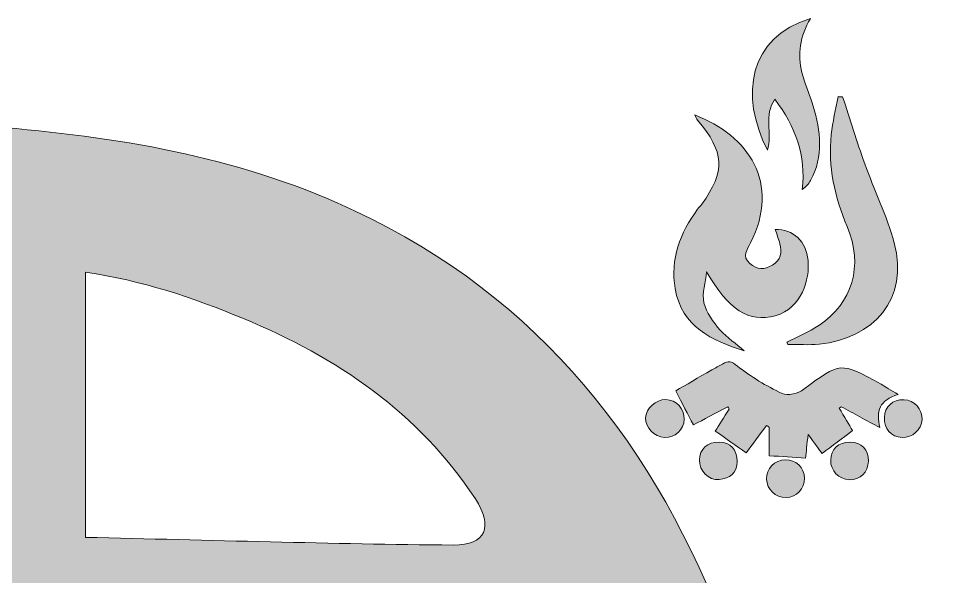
# Model space of a CAD drawing. Header units: inches. Extents: x 33 to 466, y -481 to -24.
# Drawn here: x 295.9 to 454.9, y -216.1 to -120.5 of the extents above; entities that cross this region are included whole.
import ezdxf

# ---------------------------------------------------------------- set-up
doc = ezdxf.new("R2010")
doc.units = ezdxf.units.IN
doc.header["$MEASUREMENT"] = 0
doc.layers.add('Layer 1', color=7, linetype='Continuous')

# ---------------------------------------------------------------- blocks, each defined once
blk = doc.blocks.new('block 5')
at = {"layer": 'Layer 1', "true_color": 0x0b0b0b}
h = blk.add_hatch(color=28, dxfattribs=at)
h.dxf.hatch_style = 2
edge = h.paths.add_edge_path()
edge.add_spline(control_points=[(431.44, -325), (438.69, -325), (444.39, -325.12), (450.09, -324.95), (453.27, -324.85), (454.9, -325.57), (454.79, -329.23), (454.56, -336.53), (454.63, -343.85), (454.76, -351.16), (454.81, -353.98), (454.01, -355.38), (450.94, -355.23), (447.32, -355.06), (443.69, -355.19), (440.08, -355.19), (438.4, -350.33), (439.72, -345.73), (438.97, -341.19), (437, -339.72), (434.66, -340.42), (432.49, -340.42), (386.01, -340.57), (339.53, -340.71), (293.04, -341.03), (287.81, -341.07), (285, -340.2), (283.22, -334.23), (278.69, -319.07), (264.4, -309.77), (248.51, -310.18), (233.18, -310.57), (219.79, -321.01), (215.42, -335.98), (214.94, -337.64), (214.49, -339.31), (213.66, -342.25), (202.19, -342.25), (190.55, -342.08), (178.92, -342.29), (156.63, -342.7), (134.35, -342.81), (112.12, -340.87), (86.2, -338.61), (73.96, -326.02), (75.89, -299.88), (78.58, -263.4), (86.7, -228.04), (103.98, -195.3), (114.68, -175.04), (129.31, -159.18), (151.95, -152.38), (149.62, -145.58), (150.37, -143.61), (157.47, -140.18), (169.64, -134.3), (182.7, -131.35), (195.94, -129.06), (216.6, -125.49), (237.35, -122.94), (258.19, -127.18), (266.89, -128.95), (276.1, -130.02), (282.52, -137.65), (284.1, -139.52), (287.16, -138.66), (289.55, -138.85), (310.45, -140.45), (331.04, -143.55), (350.4, -152.05), (382.7, -166.22), (403.54, -191.17), (416.15, -223.41), (425.69, -247.8), (430.74, -273.44), (435.92, -299.01), (437.67, -307.62), (436.33, -315.9), (431.44, -325)], knot_values=[0, 0, 0, 0, 1, 1, 1, 2, 2, 2, 3, 3, 3, 4, 4, 4, 5, 5, 5, 6, 6, 6, 7, 7, 7, 8, 8, 8, 9, 9, 9, 10, 10, 10, 11, 11, 11, 12, 12, 12, 13, 13, 13, 14, 14, 14, 15, 15, 15, 16, 16, 16, 17, 17, 17, 18, 18, 18, 19, 19, 19, 20, 20, 20, 21, 21, 21, 22, 22, 22, 23, 23, 23, 24, 24, 24, 25, 25, 25, 26, 26, 26, 26], degree=3, periodic=1)
edge = h.paths.add_edge_path()
edge.add_spline(control_points=[(291.65, -161.2), (266.71, -157.66), (242.35, -157.66), (217.86, -160.95), (217.86, -177.21), (217.86, -193.08), (217.86, -209.41), (242.7, -209.41), (267.12, -209.41), (291.65, -209.41), (291.65, -193.3), (291.65, -177.52), (291.65, -161.2)], knot_values=[0, 0, 0, 0, 1, 1, 1, 2, 2, 2, 3, 3, 3, 4, 4, 4, 4], degree=3, periodic=1)
edge = h.paths.add_edge_path()
edge.add_spline(control_points=[(202.19, -164.27), (201.18, -164.17), (200.65, -163.98), (200.18, -164.09), (182.38, -168.07), (165.55, -174.36), (151.04, -185.76), (144.72, -190.73), (139.22, -196.54), (135, -203.43), (132.57, -207.41), (133.87, -210.01), (138.5, -210.74), (139.69, -210.92), (140.93, -210.84), (142.14, -210.81), (159.69, -210.43), (177.24, -210.06), (194.79, -209.62), (197.17, -209.56), (199.65, -209.95), (202.19, -208.7), (202.19, -194.05), (202.19, -179.34), (202.19, -164.27)], knot_values=[0, 0, 0, 0, 1, 1, 1, 2, 2, 2, 3, 3, 3, 4, 4, 4, 5, 5, 5, 6, 6, 6, 7, 7, 7, 8, 8, 8, 8], degree=3, periodic=1)
edge = h.paths.add_edge_path()
edge.add_spline(control_points=[(307.33, -209.36), (328.63, -209.85), (349.46, -210.5), (370.29, -210.68), (375.89, -210.73), (377.17, -207.48), (374.07, -202.77), (364.35, -187.97), (350.38, -178.53), (334.35, -171.88), (325.76, -168.32), (316.95, -165.31), (307.33, -163.96), (307.33, -179.17), (307.33, -193.9), (307.33, -209.36)], knot_values=[0, 0, 0, 0, 1, 1, 1, 2, 2, 2, 3, 3, 3, 4, 4, 4, 5, 5, 5, 5], degree=3, periodic=1)
at = {"layer": 'Layer 1', "lineweight": 0}
for points, knots in [([(431.44, -325), (438.69, -325), (444.39, -325.12), (450.09, -324.95), (453.27, -324.85), (454.9, -325.57), (454.79, -329.23), (454.56, -336.53), (454.63, -343.85), (454.76, -351.16), (454.81, -353.98), (454.01, -355.38), (450.94, -355.23), (447.32, -355.06), (443.69, -355.19), (440.08, -355.19), (438.4, -350.33), (439.72, -345.73), (438.97, -341.19), (437, -339.72), (434.66, -340.42), (432.49, -340.42), (386.01, -340.57), (339.53, -340.71), (293.04, -341.03), (287.81, -341.07), (285, -340.2), (283.22, -334.23), (278.69, -319.07), (264.4, -309.77), (248.51, -310.18), (233.18, -310.57), (219.79, -321.01), (215.42, -335.98), (214.94, -337.64), (214.49, -339.31), (213.66, -342.25), (202.19, -342.25), (190.55, -342.08), (178.92, -342.29), (156.63, -342.7), (134.35, -342.81), (112.12, -340.87), (86.2, -338.61), (73.96, -326.02), (75.89, -299.88), (78.58, -263.4), (86.7, -228.04), (103.98, -195.3), (114.68, -175.04), (129.31, -159.18), (151.95, -152.38), (149.62, -145.58), (150.37, -143.61), (157.47, -140.18), (169.64, -134.3), (182.7, -131.35), (195.94, -129.06), (216.6, -125.49), (237.35, -122.94), (258.19, -127.18), (266.89, -128.95), (276.1, -130.02), (282.52, -137.65), (284.1, -139.52), (287.16, -138.66), (289.55, -138.85), (310.45, -140.45), (331.04, -143.55), (350.4, -152.05), (382.7, -166.22), (403.54, -191.17), (416.15, -223.41), (425.69, -247.8), (430.74, -273.44), (435.92, -299.01), (437.67, -307.62), (436.33, -315.9), (431.44, -325)], [0, 0, 0, 0, 1, 1, 1, 2, 2, 2, 3, 3, 3, 4, 4, 4, 5, 5, 5, 6, 6, 6, 7, 7, 7, 8, 8, 8, 9, 9, 9, 10, 10, 10, 11, 11, 11, 12, 12, 12, 13, 13, 13, 14, 14, 14, 15, 15, 15, 16, 16, 16, 17, 17, 17, 18, 18, 18, 19, 19, 19, 20, 20, 20, 21, 21, 21, 22, 22, 22, 23, 23, 23, 24, 24, 24, 25, 25, 25, 26, 26, 26, 26]), ([(307.33, -209.36), (328.63, -209.85), (349.46, -210.5), (370.29, -210.68), (375.89, -210.73), (377.17, -207.48), (374.07, -202.77), (364.35, -187.97), (350.38, -178.53), (334.35, -171.88), (325.76, -168.32), (316.95, -165.31), (307.33, -163.96), (307.33, -179.17), (307.33, -193.9), (307.33, -209.36)], [0, 0, 0, 0, 1, 1, 1, 2, 2, 2, 3, 3, 3, 4, 4, 4, 5, 5, 5, 5])]:
    blk.add_open_spline(points, degree=3, knots=knots, dxfattribs=at)
blk = doc.blocks.new('block 3')
at = {"layer": 'Layer 1'}
blk.add_blockref('block 5', (0, 0), dxfattribs=at)
blk = doc.blocks.new('block 7')
at = {"layer": 'Layer 1', "true_color": 0x0b0b0b}
h = blk.add_hatch(color=28, dxfattribs=at)
h.dxf.hatch_style = 2
edge = h.paths.add_edge_path()
edge.add_spline(control_points=[(424.09, -143.06), (419.24, -133.65), (420.94, -123.63), (431.44, -120.49), (429.66, -123.54), (429.23, -126.61), (429.99, -129.75), (430.47, -131.7), (431.37, -133.55), (431.94, -135.48), (433.18, -139.77), (433.75, -144.06), (431.46, -148.22), (431.15, -148.79), (430.7, -149.29), (430.02, -149.78), (430.77, -143.93), (428.84, -139.01), (425.37, -134.32), (423.39, -137.02), (424.98, -140.13), (424.09, -143.06)], knot_values=[0, 0, 0, 0, 1, 1, 1, 2, 2, 2, 3, 3, 3, 4, 4, 4, 5, 5, 5, 6, 6, 6, 7, 7, 7, 7], degree=3, periodic=1)
h = blk.add_hatch(color=28, dxfattribs=at)
h.dxf.hatch_style = 2
edge = h.paths.add_edge_path()
edge.add_spline(control_points=[(427.43, -175.93), (429.25, -174.99), (431.17, -174.19), (432.86, -173.07), (438.65, -169.24), (440.56, -162.86), (437.74, -156.13), (435.61, -151.04), (434.41, -145.87), (435.02, -140.37), (435.25, -138.19), (435.78, -136.04), (436.18, -133.87), (436.44, -133.89), (436.7, -133.9), (436.96, -133.92), (438.22, -137.73), (439.39, -141.58), (440.74, -145.35), (442.37, -149.89), (444.55, -154.26), (445.79, -158.89), (448.39, -168.57), (442.23, -175.31), (432.94, -176.27), (431.17, -176.45), (429.36, -176.3), (427.56, -176.3), (427.52, -176.18), (427.47, -176.05), (427.43, -175.93)], knot_values=[0, 0, 0, 0, 1, 1, 1, 2, 2, 2, 3, 3, 3, 4, 4, 4, 5, 5, 5, 6, 6, 6, 7, 7, 7, 8, 8, 8, 9, 9, 9, 10, 10, 10, 10], degree=3, periodic=1)
h = blk.add_hatch(color=28, dxfattribs=at)
h.dxf.hatch_style = 2
edge = h.paths.add_edge_path()
edge.add_spline(control_points=[(413.67, -163.9), (413.47, -165.66), (412.83, -167.53), (413.21, -169.16), (413.61, -170.86), (414.8, -172.5), (416, -173.86), (417.18, -175.21), (418.8, -176.16), (420.1, -177.43), (414.57, -175.63), (409.4, -173.32), (408.28, -166.76), (407.42, -161.71), (409.13, -157.21), (412.12, -153.16), (412.35, -152.85), (412.63, -152.58), (412.86, -152.26), (416.93, -146.64), (416.75, -143.34), (412.11, -137.88), (411.92, -137.66), (411.82, -137.36), (411.63, -137.01), (420.9, -140.54), (426.33, -148.64), (421.21, -158.92), (420.63, -160.09), (419.63, -161.16), (421.08, -162.45), (422.34, -163.58), (423.58, -163.53), (424.93, -162.71), (426.38, -161.84), (426.64, -160.57), (426.21, -159.06), (425.98, -158.24), (425.69, -157.43), (425.42, -156.6), (428.5, -156.6), (430.74, -158.61), (431.05, -161.93), (431.34, -165.11), (430.02, -170.11), (425.41, -171.4), (420.92, -172.66), (417.39, -170.33), (413.67, -163.9)], knot_values=[0, 0, 0, 0, 1, 1, 1, 2, 2, 2, 3, 3, 3, 4, 4, 4, 5, 5, 5, 6, 6, 6, 7, 7, 7, 8, 8, 8, 9, 9, 9, 10, 10, 10, 11, 11, 11, 12, 12, 12, 13, 13, 13, 14, 14, 14, 15, 15, 15, 16, 16, 16, 16], degree=3, periodic=1)
h = blk.add_hatch(color=28, dxfattribs=at)
h.dxf.hatch_style = 2
edge = h.paths.add_edge_path()
edge.add_spline(control_points=[(446.47, -184.9), (443.24, -185.81), (442.65, -187.77), (443.35, -190.56), (440.9, -189.24), (438.8, -188.11), (436.71, -186.98), (436.6, -187.05), (436.48, -187.13), (436.37, -187.21), (437.23, -188.66), (438.1, -190.12), (438.67, -191.08), (436.85, -192.44), (435.22, -193.66), (433.45, -194.98), (432.96, -194.32), (432.14, -193.22), (431.04, -191.74), (430.86, -193.45), (430.72, -194.77), (430.61, -195.77), (428.52, -195.64), (426.55, -195.52), (424.37, -195.38), (424.37, -194.11), (424.37, -192.29), (424.37, -190.47), (424.21, -190.38), (424.06, -190.28), (423.9, -190.19), (422.69, -191.84), (421.49, -193.5), (420.46, -194.9), (418.66, -193.62), (417.03, -192.47), (415.16, -191.15), (415.76, -190.19), (416.63, -188.78), (417.51, -187.38), (417.43, -187.25), (417.35, -187.11), (417.28, -186.98), (415.22, -188.08), (413.17, -189.17), (411.4, -190.1), (410.45, -188.28), (409.51, -186.47), (408.37, -184.27), (410.08, -183.27), (412.31, -181.97), (414.54, -180.67), (415.14, -180.32), (415.8, -180.04), (416.38, -179.67), (417.37, -179.03), (417.91, -179.19), (418.94, -180.01), (421.28, -181.85), (423.89, -183.45), (426.59, -184.71), (427.54, -185.15), (429.39, -184.7), (430.33, -183.99), (436.55, -179.31), (436.51, -179.25), (443.53, -183.13), (444.38, -183.6), (445.19, -184.13), (446.47, -184.9)], knot_values=[0, 0, 0, 0, 1, 1, 1, 2, 2, 2, 3, 3, 3, 4, 4, 4, 5, 5, 5, 6, 6, 6, 7, 7, 7, 8, 8, 8, 9, 9, 9, 10, 10, 10, 11, 11, 11, 12, 12, 12, 13, 13, 13, 14, 14, 14, 15, 15, 15, 16, 16, 16, 17, 17, 17, 18, 18, 18, 19, 19, 19, 20, 20, 20, 21, 21, 21, 22, 22, 22, 23, 23, 23, 23], degree=3, periodic=1)
h = blk.add_hatch(color=28, dxfattribs=at)
h.dxf.hatch_style = 2
edge = h.paths.add_edge_path()
edge.add_spline(control_points=[(406.67, -185.77), (408.49, -185.82), (409.89, -187.29), (409.83, -189.11), (409.77, -190.94), (408.26, -192.34), (406.47, -192.25), (404.71, -192.15), (403.17, -190.57), (403.23, -188.91), (403.28, -187.24), (404.94, -185.72), (406.67, -185.77)], knot_values=[0, 0, 0, 0, 1, 1, 1, 2, 2, 2, 3, 3, 3, 4, 4, 4, 4], degree=3, periodic=1)
h = blk.add_hatch(color=28, dxfattribs=at)
h.dxf.hatch_style = 2
edge = h.paths.add_edge_path()
edge.add_spline(control_points=[(450.55, -189.18), (450.46, -190.92), (448.87, -192.34), (447.13, -192.25), (445.25, -192.14), (444.04, -190.78), (444.1, -188.84), (444.15, -186.96), (445.54, -185.71), (447.47, -185.79), (449.25, -185.87), (450.64, -187.4), (450.55, -189.18)], knot_values=[0, 0, 0, 0, 1, 1, 1, 2, 2, 2, 3, 3, 3, 4, 4, 4, 4], degree=3, periodic=1)
h = blk.add_hatch(color=28, dxfattribs=at)
h.dxf.hatch_style = 2
edge = h.paths.add_edge_path()
edge.add_spline(control_points=[(418.88, -196.35), (418.9, -198.42), (417.63, -199.29), (415.81, -199.45), (413.99, -199.62), (412.37, -197.94), (412.43, -196.12), (412.48, -194.22), (413.81, -193.01), (415.8, -193.05), (417.78, -193.1), (418.89, -194.28), (418.88, -196.35)], knot_values=[0, 0, 0, 0, 1, 1, 1, 2, 2, 2, 3, 3, 3, 4, 4, 4, 4], degree=3, periodic=1)
h = blk.add_hatch(color=28, dxfattribs=at)
h.dxf.hatch_style = 2
edge = h.paths.add_edge_path()
edge.add_spline(control_points=[(441.36, -196.3), (441.33, -198.23), (439.98, -199.54), (438.09, -199.48), (436.31, -199.42), (434.88, -197.92), (434.91, -196.15), (434.95, -194.26), (436.27, -193.02), (438.24, -193.05), (440.21, -193.07), (441.4, -194.31), (441.36, -196.3)], knot_values=[0, 0, 0, 0, 1, 1, 1, 2, 2, 2, 3, 3, 3, 4, 4, 4, 4], degree=3, periodic=1)
at = {"layer": 'Layer 1', "lineweight": 0}
for points, knots in [([(424.09, -143.06), (419.24, -133.65), (420.94, -123.63), (431.44, -120.49), (429.66, -123.54), (429.23, -126.61), (429.99, -129.75), (430.47, -131.7), (431.37, -133.55), (431.94, -135.48), (433.18, -139.77), (433.75, -144.06), (431.46, -148.22), (431.15, -148.79), (430.7, -149.29), (430.02, -149.78), (430.77, -143.93), (428.84, -139.01), (425.37, -134.32), (423.39, -137.02), (424.98, -140.13), (424.09, -143.06)], [0, 0, 0, 0, 1, 1, 1, 2, 2, 2, 3, 3, 3, 4, 4, 4, 5, 5, 5, 6, 6, 6, 7, 7, 7, 7]), ([(427.43, -175.93), (429.25, -174.99), (431.17, -174.19), (432.86, -173.07), (438.65, -169.24), (440.56, -162.86), (437.74, -156.13), (435.61, -151.04), (434.41, -145.87), (435.02, -140.37), (435.25, -138.19), (435.78, -136.04), (436.18, -133.87), (436.44, -133.89), (436.7, -133.9), (436.96, -133.92), (438.22, -137.73), (439.39, -141.58), (440.74, -145.35), (442.37, -149.89), (444.55, -154.26), (445.79, -158.89), (448.39, -168.57), (442.23, -175.31), (432.94, -176.27), (431.17, -176.45), (429.36, -176.3), (427.56, -176.3), (427.52, -176.18), (427.47, -176.05), (427.43, -175.93)], [0, 0, 0, 0, 1, 1, 1, 2, 2, 2, 3, 3, 3, 4, 4, 4, 5, 5, 5, 6, 6, 6, 7, 7, 7, 8, 8, 8, 9, 9, 9, 10, 10, 10, 10]), ([(413.67, -163.9), (413.47, -165.66), (412.83, -167.53), (413.21, -169.16), (413.61, -170.86), (414.8, -172.5), (416, -173.86), (417.18, -175.21), (418.8, -176.16), (420.1, -177.43), (414.57, -175.63), (409.4, -173.32), (408.28, -166.76), (407.42, -161.71), (409.13, -157.21), (412.12, -153.16), (412.35, -152.85), (412.63, -152.58), (412.86, -152.26), (416.93, -146.64), (416.75, -143.34), (412.11, -137.88), (411.92, -137.66), (411.82, -137.36), (411.63, -137.01), (420.9, -140.54), (426.33, -148.64), (421.21, -158.92), (420.63, -160.09), (419.63, -161.16), (421.08, -162.45), (422.34, -163.58), (423.58, -163.53), (424.93, -162.71), (426.38, -161.84), (426.64, -160.57), (426.21, -159.06), (425.98, -158.24), (425.69, -157.43), (425.42, -156.6), (428.5, -156.6), (430.74, -158.61), (431.05, -161.93), (431.34, -165.11), (430.02, -170.11), (425.41, -171.4), (420.92, -172.66), (417.39, -170.33), (413.67, -163.9)], [0, 0, 0, 0, 1, 1, 1, 2, 2, 2, 3, 3, 3, 4, 4, 4, 5, 5, 5, 6, 6, 6, 7, 7, 7, 8, 8, 8, 9, 9, 9, 10, 10, 10, 11, 11, 11, 12, 12, 12, 13, 13, 13, 14, 14, 14, 15, 15, 15, 16, 16, 16, 16]), ([(446.47, -184.9), (443.24, -185.81), (442.65, -187.77), (443.35, -190.56), (440.9, -189.24), (438.8, -188.11), (436.71, -186.98), (436.6, -187.05), (436.48, -187.13), (436.37, -187.21), (437.23, -188.66), (438.1, -190.12), (438.67, -191.08), (436.85, -192.44), (435.22, -193.66), (433.45, -194.98), (432.96, -194.32), (432.14, -193.22), (431.04, -191.74), (430.86, -193.45), (430.72, -194.77), (430.61, -195.77), (428.52, -195.64), (426.55, -195.52), (424.37, -195.38), (424.37, -194.11), (424.37, -192.29), (424.37, -190.47), (424.21, -190.38), (424.06, -190.28), (423.9, -190.19), (422.69, -191.84), (421.49, -193.5), (420.46, -194.9), (418.66, -193.62), (417.03, -192.47), (415.16, -191.15), (415.76, -190.19), (416.63, -188.78), (417.51, -187.38), (417.43, -187.25), (417.35, -187.11), (417.28, -186.98), (415.22, -188.08), (413.17, -189.17), (411.4, -190.1), (410.45, -188.28), (409.51, -186.47), (408.37, -184.27), (410.08, -183.27), (412.31, -181.97), (414.54, -180.67), (415.14, -180.32), (415.8, -180.04), (416.38, -179.67), (417.37, -179.03), (417.91, -179.19), (418.94, -180.01), (421.28, -181.85), (423.89, -183.45), (426.59, -184.71), (427.54, -185.15), (429.39, -184.7), (430.33, -183.99), (436.55, -179.31), (436.51, -179.25), (443.53, -183.13), (444.38, -183.6), (445.19, -184.13), (446.47, -184.9)], [0, 0, 0, 0, 1, 1, 1, 2, 2, 2, 3, 3, 3, 4, 4, 4, 5, 5, 5, 6, 6, 6, 7, 7, 7, 8, 8, 8, 9, 9, 9, 10, 10, 10, 11, 11, 11, 12, 12, 12, 13, 13, 13, 14, 14, 14, 15, 15, 15, 16, 16, 16, 17, 17, 17, 18, 18, 18, 19, 19, 19, 20, 20, 20, 21, 21, 21, 22, 22, 22, 23, 23, 23, 23]), ([(406.67, -185.77), (408.49, -185.82), (409.89, -187.29), (409.83, -189.11), (409.77, -190.94), (408.26, -192.34), (406.47, -192.25), (404.71, -192.15), (403.17, -190.57), (403.23, -188.91), (403.28, -187.24), (404.94, -185.72), (406.67, -185.77)], [0, 0, 0, 0, 1, 1, 1, 2, 2, 2, 3, 3, 3, 4, 4, 4, 4]), ([(450.55, -189.18), (450.46, -190.92), (448.87, -192.34), (447.13, -192.25), (445.25, -192.14), (444.04, -190.78), (444.1, -188.84), (444.15, -186.96), (445.54, -185.71), (447.47, -185.79), (449.25, -185.87), (450.64, -187.4), (450.55, -189.18)], [0, 0, 0, 0, 1, 1, 1, 2, 2, 2, 3, 3, 3, 4, 4, 4, 4]), ([(418.88, -196.35), (418.9, -198.42), (417.63, -199.29), (415.81, -199.45), (413.99, -199.62), (412.37, -197.94), (412.43, -196.12), (412.48, -194.22), (413.81, -193.01), (415.8, -193.05), (417.78, -193.1), (418.89, -194.28), (418.88, -196.35)], [0, 0, 0, 0, 1, 1, 1, 2, 2, 2, 3, 3, 3, 4, 4, 4, 4]), ([(441.36, -196.3), (441.33, -198.23), (439.98, -199.54), (438.09, -199.48), (436.31, -199.42), (434.88, -197.92), (434.91, -196.15), (434.95, -194.26), (436.27, -193.02), (438.24, -193.05), (440.21, -193.07), (441.4, -194.31), (441.36, -196.3)], [0, 0, 0, 0, 1, 1, 1, 2, 2, 2, 3, 3, 3, 4, 4, 4, 4])]:
    blk.add_open_spline(points, degree=3, knots=knots, dxfattribs=at)
blk = doc.blocks.new('block 6')
at = {"layer": 'Layer 1', "true_color": 0x0b0b0b}
h = blk.add_hatch(color=28, dxfattribs=at)
h.dxf.hatch_style = 2
edge = h.paths.add_edge_path()
edge.add_spline(control_points=[(430.44, -199.23), (430.49, -201.02), (429.05, -202.52), (427.27, -202.55), (425.46, -202.58), (423.98, -201.17), (423.93, -199.38), (423.89, -197.61), (425.33, -196.1), (427.12, -196.06), (428.94, -196.02), (430.4, -197.41), (430.44, -199.23)], knot_values=[0, 0, 0, 0, 1, 1, 1, 2, 2, 2, 3, 3, 3, 4, 4, 4, 4], degree=3, periodic=1)
at = {"layer": 'Layer 1', "lineweight": 0}
blk.add_open_spline([(430.44, -199.23), (430.49, -201.02), (429.05, -202.52), (427.27, -202.55), (425.46, -202.58), (423.98, -201.17), (423.93, -199.38), (423.89, -197.61), (425.33, -196.1), (427.12, -196.06), (428.94, -196.02), (430.4, -197.41), (430.44, -199.23)], degree=3, knots=[0, 0, 0, 0, 1, 1, 1, 2, 2, 2, 3, 3, 3, 4, 4, 4, 4], dxfattribs=at)
at = {"layer": 'Layer 1'}
blk.add_blockref('block 7', (0, 0), dxfattribs=at)
blk = doc.blocks.new('block 2')
at = {"layer": 'Layer 1'}
for name in ['block 6', 'block 3']:
    blk.add_blockref(name, (0, 0), dxfattribs=at)

msp = doc.modelspace()

# ---------------------------------------------------------------- block references
at = {"layer": 'Layer 1'}
msp.add_blockref('block 2', (0, 0), dxfattribs=at)

doc.saveas('drawing.dxf')
